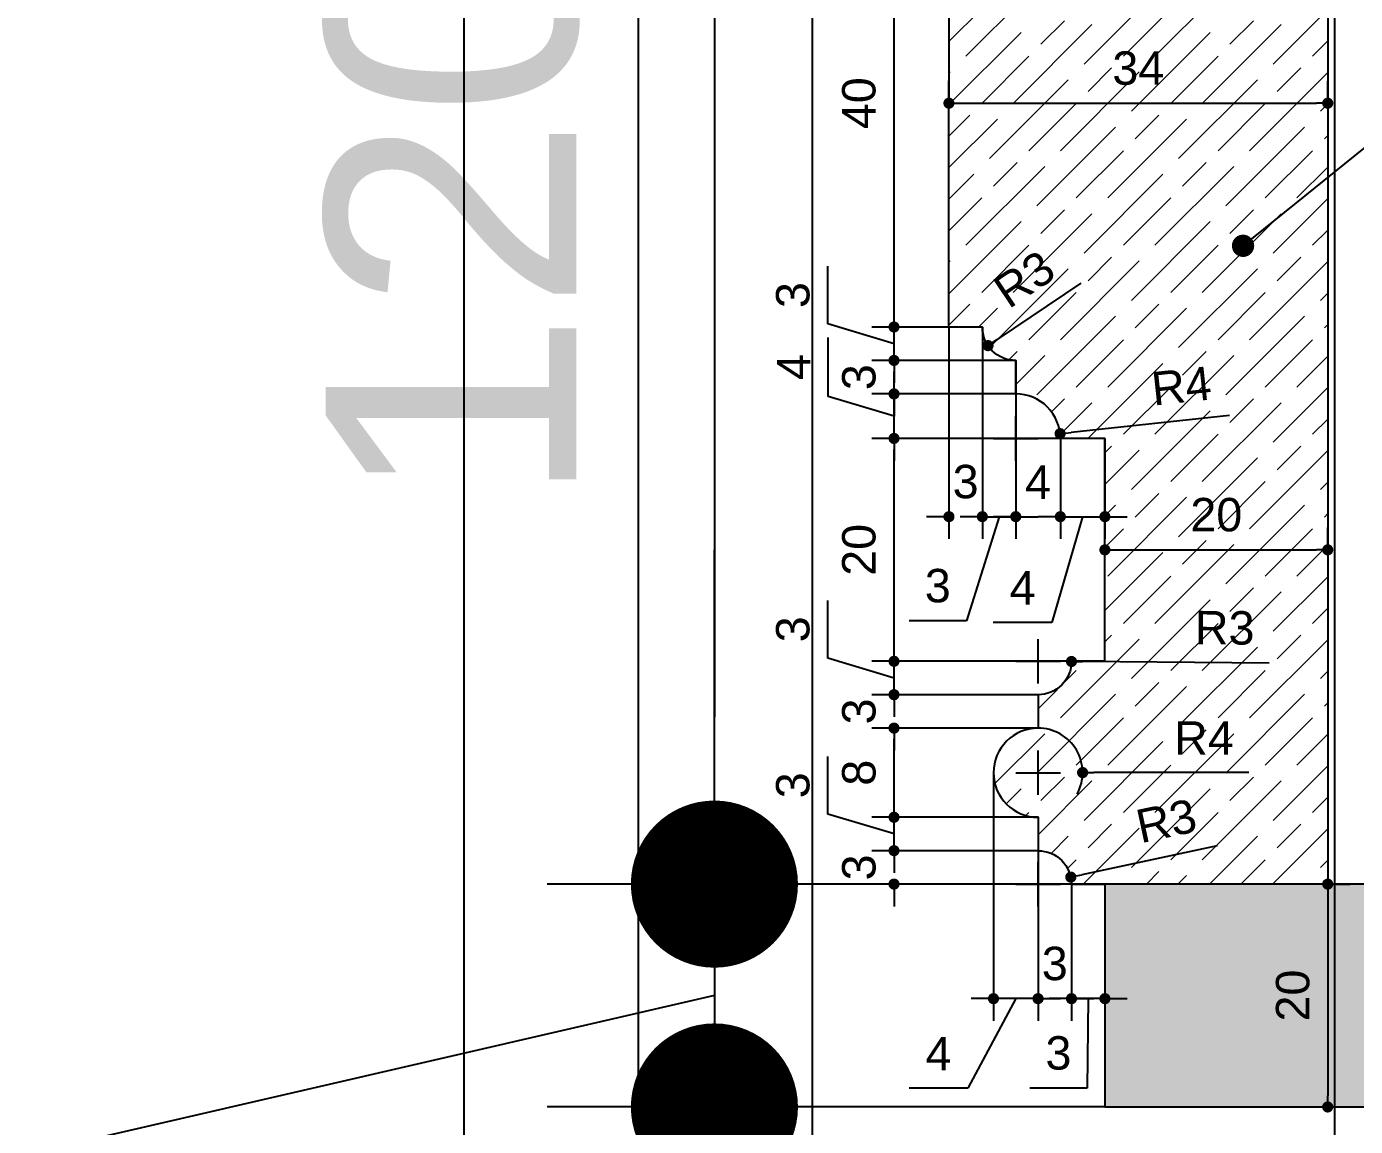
# Model space of a CAD drawing. Header units: inches. Extents: x 274057 to 444617, y 485849 to 635630.
# Drawn here: x 373179.5 to 373298.8, y 519157.6 to 519256.3 of the extents above; entities that cross this region are included whole.
import ezdxf

# ---------------------------------------------------------------- set-up
doc = ezdxf.new("R2010")
doc.units = ezdxf.units.IN
doc.header["$MEASUREMENT"] = 0
doc.linetypes.add('HIDDEN', pattern=[0.375, 0.25, -0.125])
for name, color, linetype in [('CQ curtains and frames', 252, 'Continuous'), ('CQ PANEL DIMENSION', 1, 'Continuous'), ('CQ SPOT DETAILS', 40, 'Continuous'), ('CQ Wood Section', 60, 'Continuous')]:
    doc.layers.add(name, color=color, linetype=linetype)
doc.layers.add('CQ wooh hatch', color=8, linetype='HIDDEN', lineweight=18)
doc.styles.get("Standard").update_dxf_attribs({"font": 'arial.ttf'})
doc.dimstyles.new('chester 15', dxfattribs={"dimscale": 0.15, "dimtxt": 150, "dimasz": 100, "dimexe": 100, "dimexo": 0, "dimgap": 80, "dimtad": 1, "dimdec": 0, "dimzin": 0, "dimdsep": 46, "dimtxsty": 'Standard', "dimblk": 'DOT', "dimcen": 100, "dimclrd": 1, "dimclre": 1, "dimclrt": 3, "dimadec": 0, "dimazin": 0, "dimtfac": 1, "dimtdec": 0, "dimtofl": 0, "dimtmove": 0, "dimatfit": 3, "dimfxl": 1, "dimtolj": 1, "dimtzin": 0, "dimlwd": -1, "dimarcsym": 0})
doc.dimstyles.new('CQ 2', dxfattribs={"dimscale": 0.02, "dimtxt": 150, "dimasz": 50, "dimexe": 100, "dimexo": 0, "dimgap": 80, "dimtad": 1, "dimdec": 0, "dimzin": 0, "dimdsep": 46, "dimtxsty": 'Standard', "dimblk": 'DOT', "dimcen": 100, "dimclrd": 1, "dimclre": 1, "dimclrt": 3, "dimadec": 0, "dimazin": 0, "dimtfac": 1, "dimtdec": 0, "dimtofl": 0, "dimtmove": 0, "dimatfit": 3, "dimfxl": 1, "dimtolj": 1, "dimtzin": 0, "dimlwd": -1, "dimarcsym": 0})
doc.dimstyles.get("Standard").update_dxf_attribs({"dimtxt": 0.18, "dimasz": 0.18, "dimexe": 0.18, "dimexo": 0.0625, "dimgap": 0.09, "dimtad": 0, "dimtih": 1, "dimtoh": 1, "dimdec": 4, "dimzin": 0, "dimdsep": 46, "dimtxsty": 'Standard', "dimcen": 0.09, "dimadec": 0, "dimazin": 0, "dimtfac": 1, "dimtdec": 4, "dimtofl": 0, "dimtmove": 0, "dimatfit": 3, "dimfxl": 1, "dimtolj": 1, "dimtzin": 0, "dimarcsym": 0})

# ---------------------------------------------------------------- blocks, each defined once
blk = doc.blocks.new('tv cabinet section')
at = {"layer": 'CQ wooh hatch', "ltscale": 1000}
h = blk.add_hatch(dxfattribs=at)
h.set_pattern_fill('GOST_WOOD', color=256, angle=45, style=0)
h.set_pattern_definition([(135, (-323340.705, -516379.2246), (4.242640687, 4.242640687), [10, -2]), (135, (-323337.8767, -516379.2246), (4.242640687, 4.242640687), [6, -1.5, 3, -1.5]), (135, (-323334.341, -516379.932), (4.242640687, 4.242640687), [10, -2])])
edge = h.paths.add_edge_path()
edge.add_line((363129.22, 519299.47), (363149.22, 519299.47))
edge.add_line((363149.22, 519299.47), (363149.22, 519279.47))
edge.add_line((363149.22, 519279.47), (363153.22, 519279.47))
edge.add_arc((363157.22, 519279.47), 4, 540, 630)
edge.add_line((363157.22, 519275.47), (363157.22, 519272.47))
edge.add_arc((363157.22, 519269.47), 3, 360, 450, ccw=False)
edge.add_line((363160.22, 519269.47), (363163.22, 519269.47))
edge.add_line((363163.22, 519269.47), (363163.22, 519249.39))
edge.add_line((363163.22, 519249.39), (363163.22, 519229.3))
edge.add_line((363163.22, 519229.3), (363160.22, 519229.3))
edge.add_arc((363157.22, 519229.3), 3, 270, 360, ccw=False)
edge.add_line((363157.22, 519226.3), (363157.22, 519223.3))
edge.add_arc((363157.22, 519219.3), 4, 450, 540)
edge.add_line((363153.22, 519219.3), (363149.22, 519219.3))
edge.add_line((363149.22, 519219.3), (363149.22, 519199.3))
edge.add_line((363149.22, 519199.3), (363152.22, 519199.3))
edge.add_arc((363155.22, 519199.3), 3, 540, 630)
edge.add_line((363155.22, 519196.3), (363155.22, 519193.3))
edge.add_arc((363155.22, 519189.3), 4, 270, 450, ccw=False)
edge.add_line((363155.22, 519185.3), (363155.22, 519182.3))
edge.add_arc((363155.22, 519179.3), 3, 450, 540)
edge.add_line((363152.22, 519179.3), (363129.22, 519179.3))
edge.add_line((363129.22, 519179.3), (363129.22, 519299.47))
h = blk.add_hatch(dxfattribs=at)
h.set_pattern_fill('GOST_WOOD', color=256, angle=45, style=0)
h.set_pattern_definition([(135, (283.227, -8e-09), (4.242640687, 4.242640687), [10, -2]), (135, (286.055, -8e-09), (4.242640687, 4.242640687), [6, -1.5, 3, -1.5]), (135, (289.591, -0.707), (4.242640687, 4.242640687), [10, -2])])
h.paths.add_polyline_path([(362717.22, 519159.3), (362717.15, 517274.19), (362699.21, 517274.19), (362699.22, 519179.3), (363149.22, 519179.3), (363149.22, 519169.3), (363149.22, 519159.3), (363139.22, 519159.3)])
at = {"layer": 'CQ Wood Section', "ltscale": 1000}
blk.add_line((363129.22, 519299.47, 0.09), (363129.22, 519179.3, 0.09), dxfattribs=at)
at = {"layer": 'CQ Wood Section', "ltscale": 1000, "elevation": 0.09}
for points in [[(363149.22, 519299.47), (363149.22, 519279.47), (363153.22, 519279.47, 0.414214), (363157.22, 519275.47), (363157.22, 519272.47, -0.414214), (363160.22, 519269.47), (363163.22, 519269.47), (363163.22, 519249.39)], [(363149.22, 519199.3), (363149.22, 519219.3), (363153.22, 519219.3, -0.414214), (363157.22, 519223.3), (363157.22, 519226.3, 0.414214), (363160.22, 519229.3), (363163.22, 519229.3), (363163.22, 519249.39)], [(363149.22, 519199.3), (363152.22, 519199.3, 0.414214), (363155.22, 519196.3), (363155.22, 519193.3, -1), (363155.22, 519185.3), (363155.22, 519182.3, 0.414214), (363152.22, 519179.3), (363149.22, 519179.3)]]:
    blk.add_lwpolyline(points, format="xyb", dxfattribs=at)
blk.add_lwpolyline([(362717.22, 519159.3), (362717.15, 517274.19), (362699.21, 517274.19), (362699.22, 519179.3), (363149.22, 519179.3), (363149.22, 519169.3), (363149.22, 519159.3), (363139.22, 519159.3), (362717.22, 519159.3)], dxfattribs=at)
blk = doc.blocks.new('_Dot')
at = {"color": 0, "linetype": 'ByBlock', "lineweight": -2}
blk.add_line((-0.5, 0), (-1, 0), dxfattribs=at)
at = {"color": 0, "linetype": 'ByBlock', "const_width": 0.5}
blk.add_lwpolyline([(-0.25, 0, 1), (0.25, 0, 1)], format="xyb", close=True, dxfattribs=at)
blk = doc.blocks.new('*D1291')
at = {"layer": 'CQ PANEL DIMENSION', "color": 1, "lineweight": -2, "transparency": 16777216}
for p, q in [((373276.33, 519299.61), (373226.28, 519299.61)), ((373276.33, 519179.3), (373226.28, 519179.3))]:
    blk.add_line(p, q, dxfattribs=at)
at = {"layer": 'CQ PANEL DIMENSION', "color": 1, "transparency": 16777216}
blk.add_line((373241.28, 519284.61), (373241.28, 519194.3), dxfattribs=at)
at = {"layer": 'Defpoints', "color": 0, "transparency": 16777216}
for p in [(373276.33, 519299.61, 0.09), (373241.28, 519179.3), (373276.33, 519179.3, 0.09)]:
    blk.add_point(p, dxfattribs=at)
at = {"layer": 'CQ PANEL DIMENSION', "color": 1, "transparency": 16777216, "xscale": 15, "yscale": 15, "zscale": 15}
for p, rotation in [((373241.28, 519299.61), 90), ((373241.28, 519179.3), 270)]:
    blk.add_blockref('_Dot', p, dxfattribs=dict(at, rotation=rotation))
at = {"layer": 'CQ PANEL DIMENSION', "color": 3, "transparency": 16777216, "insert": (373217.79, 519239.46), "char_height": 22.5, "attachment_point": 5, "rotation": 90}
blk.add_mtext('\\A1;120', dxfattribs=at)
blk = doc.blocks.new('*D1306')
at = {"layer": 'CQ PANEL DIMENSION', "color": 1, "transparency": 16777216}
for p, q in [((373241.28, 519194.3), (373241.28, 519209.3)), ((373241.28, 519179.3), (373241.28, 519159.3)), ((373241.28, 519169.3), (373154.87, 519149.37)), ((373154.87, 519149.37), (373154.87, 519092.83)), ((373241.28, 519144.3), (373241.28, 519129.3))]:
    blk.add_line(p, q, dxfattribs=at)
at = {"layer": 'CQ PANEL DIMENSION', "color": 1, "lineweight": -2, "transparency": 16777216}
for p, q in [((373276.33, 519179.3), (373226.28, 519179.3)), ((373276.33, 519159.3), (373226.28, 519159.3))]:
    blk.add_line(p, q, dxfattribs=at)
at = {"layer": 'Defpoints', "color": 0, "transparency": 16777216}
for p in [(373276.33, 519179.3, 0), (373241.28, 519159.3), (373276.33, 519159.3, 0)]:
    blk.add_point(p, dxfattribs=at)
at = {"layer": 'CQ PANEL DIMENSION', "color": 1, "transparency": 16777216, "xscale": 15, "yscale": 15, "zscale": 15}
for p, rotation in [((373241.28, 519179.3), 270), ((373241.28, 519159.3), 90)]:
    blk.add_blockref('_Dot', p, dxfattribs=dict(at, rotation=rotation))
at = {"layer": 'CQ PANEL DIMENSION', "color": 3, "transparency": 16777216, "insert": (373131.38, 519121.1), "char_height": 22.5, "attachment_point": 5, "rotation": 90}
blk.add_mtext('\\A1;20', dxfattribs=at)
blk = doc.blocks.new('*D1307')
at = {"layer": 'CQ PANEL DIMENSION', "color": 1, "lineweight": -2, "transparency": 16777216}
for p, q in [((373276.33, 519159.3), (373226.28, 519159.3)), ((373375.58, 518937.99), (373226.28, 518937.99))]:
    blk.add_line(p, q, dxfattribs=at)
at = {"layer": 'CQ PANEL DIMENSION', "color": 1, "transparency": 16777216}
blk.add_line((373241.28, 519144.3), (373241.28, 518952.99), dxfattribs=at)
at = {"layer": 'Defpoints', "color": 0, "transparency": 16777216}
for p in [(373276.33, 519159.3, 0), (373241.28, 518937.99), (373375.58, 518937.99, 0)]:
    blk.add_point(p, dxfattribs=at)
at = {"layer": 'CQ PANEL DIMENSION', "color": 1, "transparency": 16777216, "xscale": 15, "yscale": 15, "zscale": 15}
for p, rotation in [((373241.28, 519159.3), 90), ((373241.28, 518937.99), 270)]:
    blk.add_blockref('_Dot', p, dxfattribs=dict(at, rotation=rotation))
at = {"layer": 'CQ PANEL DIMENSION', "color": 3, "transparency": 16777216, "insert": (373217.99, 519048.65), "char_height": 22.5, "attachment_point": 5, "rotation": 90}
blk.add_mtext('\\A1;221', dxfattribs=at)
blk = doc.blocks.new('*D1379')
at = {"layer": 'CQ SPOT DETAILS', "color": 1, "transparency": 16777216}
for p, q in [((373257.4, 519183.3), (373257.4, 519184.3)), ((373257.4, 519178.3), (373257.4, 519177.3))]:
    blk.add_line(p, q, dxfattribs=at)
at = {"layer": 'CQ SPOT DETAILS', "color": 1, "lineweight": -2, "transparency": 16777216}
for p, q in [((373270.33, 519182.3), (373255.4, 519182.3)), ((373276.33, 519179.3), (373255.4, 519179.3))]:
    blk.add_line(p, q, dxfattribs=at)
at = {"layer": 'Defpoints', "color": 0, "transparency": 16777216}
for p in [(373257.4, 519182.3), (373270.33, 519182.3), (373276.33, 519179.3)]:
    blk.add_point(p, dxfattribs=at)
at = {"layer": 'CQ SPOT DETAILS', "color": 1, "transparency": 16777216}
for p, rotation in [((373257.4, 519182.3), 270), ((373257.4, 519179.3), 90)]:
    blk.add_blockref('_Dot', p, dxfattribs=dict(at, rotation=rotation))
at = {"layer": 'CQ SPOT DETAILS', "color": 3, "transparency": 16777216, "insert": (373254.26, 519180.8), "char_height": 3, "attachment_point": 5, "rotation": 90}
blk.add_mtext('\\A1;3', dxfattribs=at)
blk = doc.blocks.new('*D1380')
at = {"layer": 'CQ SPOT DETAILS', "color": 1, "transparency": 16777216}
for p, q in [((373251.46, 519185.58), (373251.46, 519190.75)), ((373257.4, 519186.3), (373257.4, 519187.3)), ((373257.4, 519183.8), (373251.46, 519185.58)), ((373257.4, 519182.3), (373257.4, 519185.3)), ((373257.4, 519181.3), (373257.4, 519180.3))]:
    blk.add_line(p, q, dxfattribs=at)
at = {"layer": 'CQ SPOT DETAILS', "color": 1, "lineweight": -2, "transparency": 16777216}
for p, q in [((373270.33, 519185.3), (373255.4, 519185.3)), ((373270.33, 519182.3), (373255.4, 519182.3))]:
    blk.add_line(p, q, dxfattribs=at)
at = {"layer": 'Defpoints', "color": 0, "transparency": 16777216}
for p in [(373257.4, 519185.3), (373270.33, 519185.3), (373270.33, 519182.3)]:
    blk.add_point(p, dxfattribs=at)
at = {"layer": 'CQ SPOT DETAILS', "color": 1, "transparency": 16777216}
for p, rotation in [((373257.4, 519185.3), 270), ((373257.4, 519182.3), 90)]:
    blk.add_blockref('_Dot', p, dxfattribs=dict(at, rotation=rotation))
at = {"layer": 'CQ SPOT DETAILS', "color": 3, "transparency": 16777216, "insert": (373248.33, 519188.17), "char_height": 3, "attachment_point": 5, "rotation": 90}
blk.add_mtext('\\A1;3', dxfattribs=at)
blk = doc.blocks.new('*D1381')
at = {"layer": 'CQ SPOT DETAILS', "color": 1, "lineweight": -2, "transparency": 16777216}
for p, q in [((373270.33, 519193.3), (373255.4, 519193.3)), ((373270.33, 519185.3), (373255.4, 519185.3))]:
    blk.add_line(p, q, dxfattribs=at)
at = {"layer": 'CQ SPOT DETAILS', "color": 1, "transparency": 16777216}
blk.add_line((373257.4, 519186.3), (373257.4, 519192.3), dxfattribs=at)
at = {"layer": 'Defpoints', "color": 0, "transparency": 16777216}
for p in [(373257.4, 519193.3), (373270.33, 519193.3, 0), (373270.33, 519185.3)]:
    blk.add_point(p, dxfattribs=at)
at = {"layer": 'CQ SPOT DETAILS', "color": 1, "transparency": 16777216}
for p, rotation in [((373257.4, 519193.3), 90), ((373257.4, 519185.3), 270)]:
    blk.add_blockref('_Dot', p, dxfattribs=dict(at, rotation=rotation))
at = {"layer": 'CQ SPOT DETAILS', "color": 3, "transparency": 16777216, "insert": (373254.26, 519189.3), "char_height": 3, "attachment_point": 5, "rotation": 90}
blk.add_mtext('\\A1;8', dxfattribs=at)
blk = doc.blocks.new('*D1382')
at = {"layer": 'CQ SPOT DETAILS', "color": 1, "transparency": 16777216}
for p, q in [((373257.4, 519197.3), (373257.4, 519198.3)), ((373257.4, 519192.3), (373257.4, 519191.3))]:
    blk.add_line(p, q, dxfattribs=at)
at = {"layer": 'CQ SPOT DETAILS', "color": 1, "lineweight": -2, "transparency": 16777216}
for p, q in [((373270.33, 519196.3), (373255.4, 519196.3)), ((373270.33, 519193.3), (373255.4, 519193.3))]:
    blk.add_line(p, q, dxfattribs=at)
at = {"layer": 'Defpoints', "color": 0, "transparency": 16777216}
for p in [(373257.4, 519196.3), (373270.33, 519196.3, 0), (373270.33, 519193.3, 0)]:
    blk.add_point(p, dxfattribs=at)
at = {"layer": 'CQ SPOT DETAILS', "color": 1, "transparency": 16777216}
for p, rotation in [((373257.4, 519196.3), 270), ((373257.4, 519193.3), 90)]:
    blk.add_blockref('_Dot', p, dxfattribs=dict(at, rotation=rotation))
at = {"layer": 'CQ SPOT DETAILS', "color": 3, "transparency": 16777216, "insert": (373254.26, 519194.8), "char_height": 3, "attachment_point": 5, "rotation": 90}
blk.add_mtext('\\A1;3', dxfattribs=at)
blk = doc.blocks.new('*D1383')
at = {"layer": 'CQ SPOT DETAILS', "color": 1, "transparency": 16777216}
for p, q in [((373251.46, 519199.58), (373251.46, 519204.75)), ((373257.4, 519200.3), (373257.4, 519201.3)), ((373257.4, 519197.8), (373251.46, 519199.58)), ((373257.4, 519196.3), (373257.4, 519199.3)), ((373257.4, 519195.3), (373257.4, 519194.3))]:
    blk.add_line(p, q, dxfattribs=at)
at = {"layer": 'CQ SPOT DETAILS', "color": 1, "lineweight": -2, "transparency": 16777216}
for p, q in [((373273.33, 519199.3), (373255.4, 519199.3)), ((373270.33, 519196.3), (373255.4, 519196.3))]:
    blk.add_line(p, q, dxfattribs=at)
at = {"layer": 'Defpoints', "color": 0, "transparency": 16777216}
for p in [(373257.4, 519199.3), (373273.33, 519199.3), (373270.33, 519196.3, 0)]:
    blk.add_point(p, dxfattribs=at)
at = {"layer": 'CQ SPOT DETAILS', "color": 1, "transparency": 16777216}
for p, rotation in [((373257.4, 519199.3), 270), ((373257.4, 519196.3), 90)]:
    blk.add_blockref('_Dot', p, dxfattribs=dict(at, rotation=rotation))
at = {"layer": 'CQ SPOT DETAILS', "color": 3, "transparency": 16777216, "insert": (373248.33, 519202.17), "char_height": 3, "attachment_point": 5, "rotation": 90}
blk.add_mtext('\\A1;3', dxfattribs=at)
blk = doc.blocks.new('*D1384')
at = {"layer": 'CQ SPOT DETAILS', "color": 1, "lineweight": -2, "transparency": 16777216}
for p, q in [((373276.33, 519219.3), (373255.4, 519219.3)), ((373273.33, 519199.3), (373255.4, 519199.3))]:
    blk.add_line(p, q, dxfattribs=at)
at = {"layer": 'CQ SPOT DETAILS', "color": 1, "transparency": 16777216}
blk.add_line((373257.4, 519200.3), (373257.4, 519218.3), dxfattribs=at)
at = {"layer": 'Defpoints', "color": 0, "transparency": 16777216}
for p in [(373257.4, 519219.3), (373276.33, 519219.3), (373273.33, 519199.3)]:
    blk.add_point(p, dxfattribs=at)
at = {"layer": 'CQ SPOT DETAILS', "color": 1, "transparency": 16777216}
for p, rotation in [((373257.4, 519219.3), 90), ((373257.4, 519199.3), 270)]:
    blk.add_blockref('_Dot', p, dxfattribs=dict(at, rotation=rotation))
at = {"layer": 'CQ SPOT DETAILS', "color": 3, "transparency": 16777216, "insert": (373254.26, 519209.3), "char_height": 3, "attachment_point": 5, "rotation": 90}
blk.add_mtext('\\A1;20', dxfattribs=at)
blk = doc.blocks.new('*D1385')
at = {"layer": 'CQ SPOT DETAILS', "color": 1, "transparency": 16777216}
for p, q in [((373251.5, 519223.07), (373251.5, 519228.35)), ((373257.4, 519224.3), (373257.4, 519225.3)), ((373257.4, 519219.3), (373257.4, 519223.3)), ((373257.4, 519221.3), (373251.5, 519223.07)), ((373257.4, 519218.3), (373257.4, 519217.3))]:
    blk.add_line(p, q, dxfattribs=at)
at = {"layer": 'CQ SPOT DETAILS', "color": 1, "lineweight": -2, "transparency": 16777216}
for p, q in [((373268.33, 519223.3), (373255.4, 519223.3)), ((373276.33, 519219.3), (373255.4, 519219.3))]:
    blk.add_line(p, q, dxfattribs=at)
at = {"layer": 'Defpoints', "color": 0, "transparency": 16777216}
for p in [(373257.4, 519223.3), (373268.33, 519223.3, 0), (373276.33, 519219.3)]:
    blk.add_point(p, dxfattribs=at)
at = {"layer": 'CQ SPOT DETAILS', "color": 1, "transparency": 16777216}
for p, rotation in [((373257.4, 519223.3), 270), ((373257.4, 519219.3), 90)]:
    blk.add_blockref('_Dot', p, dxfattribs=dict(at, rotation=rotation))
at = {"layer": 'CQ SPOT DETAILS', "color": 3, "transparency": 16777216, "insert": (373248.4, 519225.71), "char_height": 3, "attachment_point": 5, "rotation": 90}
blk.add_mtext('\\A1;4', dxfattribs=at)
blk = doc.blocks.new('*D1386')
at = {"layer": 'CQ SPOT DETAILS', "color": 1, "transparency": 16777216}
for p, q in [((373257.4, 519227.3), (373257.4, 519228.3)), ((373257.4, 519222.3), (373257.4, 519221.3))]:
    blk.add_line(p, q, dxfattribs=at)
at = {"layer": 'CQ SPOT DETAILS', "color": 1, "lineweight": -2, "transparency": 16777216}
for p, q in [((373268.33, 519226.3), (373255.4, 519226.3)), ((373268.33, 519223.3), (373255.4, 519223.3))]:
    blk.add_line(p, q, dxfattribs=at)
at = {"layer": 'Defpoints', "color": 0, "transparency": 16777216}
for p in [(373257.4, 519226.3), (373268.33, 519226.3), (373268.33, 519223.3, 0)]:
    blk.add_point(p, dxfattribs=at)
at = {"layer": 'CQ SPOT DETAILS', "color": 1, "transparency": 16777216}
for p, rotation in [((373257.4, 519226.3), 270), ((373257.4, 519223.3), 90)]:
    blk.add_blockref('_Dot', p, dxfattribs=dict(at, rotation=rotation))
at = {"layer": 'CQ SPOT DETAILS', "color": 3, "transparency": 16777216, "insert": (373254.26, 519224.8), "char_height": 3, "attachment_point": 5, "rotation": 90}
blk.add_mtext('\\A1;3', dxfattribs=at)
blk = doc.blocks.new('*D1387')
at = {"layer": 'CQ SPOT DETAILS', "color": 1, "transparency": 16777216}
for p, q in [((373251.46, 519229.58), (373251.46, 519234.75)), ((373257.4, 519230.3), (373257.4, 519231.3)), ((373257.4, 519227.8), (373251.46, 519229.58)), ((373257.4, 519226.3), (373257.4, 519229.3)), ((373257.4, 519225.3), (373257.4, 519224.3))]:
    blk.add_line(p, q, dxfattribs=at)
at = {"layer": 'CQ SPOT DETAILS', "color": 1, "lineweight": -2, "transparency": 16777216}
for p, q in [((373262.33, 519229.3), (373255.4, 519229.3)), ((373268.33, 519226.3), (373255.4, 519226.3))]:
    blk.add_line(p, q, dxfattribs=at)
at = {"layer": 'Defpoints', "color": 0, "transparency": 16777216}
for p in [(373257.4, 519229.3), (373262.33, 519229.3, 0), (373268.33, 519226.3)]:
    blk.add_point(p, dxfattribs=at)
at = {"layer": 'CQ SPOT DETAILS', "color": 1, "transparency": 16777216}
for p, rotation in [((373257.4, 519229.3), 270), ((373257.4, 519226.3), 90)]:
    blk.add_blockref('_Dot', p, dxfattribs=dict(at, rotation=rotation))
at = {"layer": 'CQ SPOT DETAILS', "color": 3, "transparency": 16777216, "insert": (373248.33, 519232.17), "char_height": 3, "attachment_point": 5, "rotation": 90}
blk.add_mtext('\\A1;3', dxfattribs=at)
blk = doc.blocks.new('*D1388')
at = {"layer": 'CQ SPOT DETAILS', "color": 1, "lineweight": -2, "transparency": 16777216}
for p, q in [((373262.33, 519269.47), (373255.4, 519269.47)), ((373262.33, 519229.3), (373255.4, 519229.3))]:
    blk.add_line(p, q, dxfattribs=at)
at = {"layer": 'CQ SPOT DETAILS', "color": 1, "transparency": 16777216}
blk.add_line((373257.4, 519230.3), (373257.4, 519268.47), dxfattribs=at)
at = {"layer": 'Defpoints', "color": 0, "transparency": 16777216}
for p in [(373257.4, 519269.47), (373262.33, 519269.47), (373262.33, 519229.3, 0)]:
    blk.add_point(p, dxfattribs=at)
at = {"layer": 'CQ SPOT DETAILS', "color": 1, "transparency": 16777216}
for p, rotation in [((373257.4, 519269.47), 90), ((373257.4, 519229.3), 270)]:
    blk.add_blockref('_Dot', p, dxfattribs=dict(at, rotation=rotation))
at = {"layer": 'CQ SPOT DETAILS', "color": 3, "transparency": 16777216, "insert": (373254.26, 519249.39), "char_height": 3, "attachment_point": 5, "rotation": 90}
blk.add_mtext('\\A1;40', dxfattribs=at)
blk = doc.blocks.new('*D1393')
at = {"layer": 'CQ SPOT DETAILS', "color": 1, "lineweight": -2, "transparency": 16777216}
for p, q in [((373273.33, 519179.3), (373273.33, 519167.02)), ((373276.33, 519179.3), (373276.33, 519167.02))]:
    blk.add_line(p, q, dxfattribs=at)
at = {"layer": 'CQ SPOT DETAILS', "color": 1, "transparency": 16777216}
for p, q in [((373272.33, 519169.02), (373271.33, 519169.02)), ((373276.33, 519169.02), (373273.33, 519169.02)), ((373274.83, 519169.02), (373274.75, 519160.99)), ((373277.33, 519169.02), (373278.33, 519169.02)), ((373274.75, 519160.99), (373269.58, 519160.99))]:
    blk.add_line(p, q, dxfattribs=at)
at = {"layer": 'Defpoints', "color": 0, "transparency": 16777216}
for p in [(373273.33, 519179.3), (373276.33, 519179.3, -0.09), (373273.33, 519169.02)]:
    blk.add_point(p, dxfattribs=at)
at = {"layer": 'CQ SPOT DETAILS', "color": 1, "transparency": 16777216}
blk.add_blockref('_Dot', (373273.33, 519169.02), dxfattribs=at)
at = {"layer": 'CQ SPOT DETAILS', "color": 1, "transparency": 16777216, "rotation": 180}
blk.add_blockref('_Dot', (373276.33, 519169.02), dxfattribs=at)
at = {"layer": 'CQ SPOT DETAILS', "color": 3, "transparency": 16777216, "insert": (373272.16, 519164.13), "char_height": 3, "attachment_point": 5}
blk.add_mtext('\\A1;3', dxfattribs=at)
blk = doc.blocks.new('*D1394')
at = {"layer": 'CQ SPOT DETAILS', "color": 1, "lineweight": -2, "transparency": 16777216}
for p, q in [((373270.33, 519182.3), (373270.33, 519167.02)), ((373273.33, 519179.3), (373273.33, 519167.02))]:
    blk.add_line(p, q, dxfattribs=at)
at = {"layer": 'CQ SPOT DETAILS', "color": 1, "transparency": 16777216}
for p, q in [((373269.33, 519169.02), (373268.33, 519169.02)), ((373274.33, 519169.02), (373275.33, 519169.02))]:
    blk.add_line(p, q, dxfattribs=at)
at = {"layer": 'Defpoints', "color": 0, "transparency": 16777216}
for p in [(373270.33, 519182.3), (373273.33, 519179.3), (373270.33, 519169.02)]:
    blk.add_point(p, dxfattribs=at)
at = {"layer": 'CQ SPOT DETAILS', "color": 1, "transparency": 16777216}
blk.add_blockref('_Dot', (373270.33, 519169.02), dxfattribs=at)
at = {"layer": 'CQ SPOT DETAILS', "color": 1, "transparency": 16777216, "rotation": 180}
blk.add_blockref('_Dot', (373273.33, 519169.02), dxfattribs=at)
at = {"layer": 'CQ SPOT DETAILS', "color": 3, "transparency": 16777216, "insert": (373271.83, 519172.16), "char_height": 3, "attachment_point": 5}
blk.add_mtext('\\A1;3', dxfattribs=at)
blk = doc.blocks.new('*D1395')
at = {"layer": 'CQ SPOT DETAILS', "color": 1, "lineweight": -2, "transparency": 16777216}
for p, q in [((373266.33, 519189.3), (373266.33, 519167.02)), ((373270.33, 519182.3), (373270.33, 519167.02))]:
    blk.add_line(p, q, dxfattribs=at)
at = {"layer": 'CQ SPOT DETAILS', "color": 1, "transparency": 16777216}
for p, q in [((373268.33, 519169.02), (373264.02, 519160.99)), ((373265.33, 519169.02), (373264.33, 519169.02)), ((373270.33, 519169.02), (373266.33, 519169.02)), ((373271.33, 519169.02), (373272.33, 519169.02)), ((373264.02, 519160.99), (373258.75, 519160.99))]:
    blk.add_line(p, q, dxfattribs=at)
at = {"layer": 'Defpoints', "color": 0, "transparency": 16777216}
for p in [(373266.33, 519189.3), (373270.33, 519182.3), (373266.33, 519169.02)]:
    blk.add_point(p, dxfattribs=at)
at = {"layer": 'CQ SPOT DETAILS', "color": 1, "transparency": 16777216}
blk.add_blockref('_Dot', (373266.33, 519169.02), dxfattribs=at)
at = {"layer": 'CQ SPOT DETAILS', "color": 1, "transparency": 16777216, "rotation": 180}
blk.add_blockref('_Dot', (373270.33, 519169.02), dxfattribs=at)
at = {"layer": 'CQ SPOT DETAILS', "color": 3, "transparency": 16777216, "insert": (373261.39, 519164.09), "char_height": 3, "attachment_point": 5}
blk.add_mtext('\\A1;4', dxfattribs=at)
blk = doc.blocks.new('*D1396')
at = {"layer": 'CQ SPOT DETAILS', "color": 1, "lineweight": -2, "transparency": 16777216}
for p, q in [((373262.33, 519229.3), (373262.33, 519210.28)), ((373265.33, 519229.3), (373265.33, 519210.28))]:
    blk.add_line(p, q, dxfattribs=at)
at = {"layer": 'CQ SPOT DETAILS', "color": 1, "transparency": 16777216}
for p, q in [((373261.33, 519212.28), (373260.33, 519212.28)), ((373266.33, 519212.28), (373267.33, 519212.28))]:
    blk.add_line(p, q, dxfattribs=at)
at = {"layer": 'Defpoints', "color": 0, "transparency": 16777216}
for p in [(373262.33, 519229.3), (373265.33, 519229.3, 0), (373265.33, 519212.28)]:
    blk.add_point(p, dxfattribs=at)
at = {"layer": 'CQ SPOT DETAILS', "color": 1, "transparency": 16777216}
blk.add_blockref('_Dot', (373262.33, 519212.28), dxfattribs=at)
at = {"layer": 'CQ SPOT DETAILS', "color": 1, "transparency": 16777216, "rotation": 180}
blk.add_blockref('_Dot', (373265.33, 519212.28), dxfattribs=at)
at = {"layer": 'CQ SPOT DETAILS', "color": 3, "transparency": 16777216, "insert": (373263.83, 519215.41), "char_height": 3, "attachment_point": 5}
blk.add_mtext('\\A1;3', dxfattribs=at)
blk = doc.blocks.new('*D1397')
at = {"layer": 'CQ SPOT DETAILS', "color": 1, "lineweight": -2, "transparency": 16777216}
for p, q in [((373265.33, 519229.3), (373265.33, 519210.28)), ((373268.33, 519226.3), (373268.33, 519210.28))]:
    blk.add_line(p, q, dxfattribs=at)
at = {"layer": 'CQ SPOT DETAILS', "color": 1, "transparency": 16777216}
for p, q in [((373264.33, 519212.28), (373263.33, 519212.28)), ((373266.83, 519212.28), (373263.92, 519202.93)), ((373265.33, 519212.28), (373268.33, 519212.28)), ((373269.33, 519212.28), (373270.33, 519212.28)), ((373263.92, 519202.93), (373258.75, 519202.93))]:
    blk.add_line(p, q, dxfattribs=at)
at = {"layer": 'Defpoints', "color": 0, "transparency": 16777216}
for p in [(373265.33, 519229.3, 0), (373268.33, 519226.3), (373268.33, 519212.28)]:
    blk.add_point(p, dxfattribs=at)
at = {"layer": 'CQ SPOT DETAILS', "color": 1, "transparency": 16777216}
blk.add_blockref('_Dot', (373265.33, 519212.28), dxfattribs=at)
at = {"layer": 'CQ SPOT DETAILS', "color": 1, "transparency": 16777216, "rotation": 180}
blk.add_blockref('_Dot', (373268.33, 519212.28), dxfattribs=at)
at = {"layer": 'CQ SPOT DETAILS', "color": 3, "transparency": 16777216, "insert": (373261.33, 519206.07), "char_height": 3, "attachment_point": 5}
blk.add_mtext('\\A1;3', dxfattribs=at)
blk = doc.blocks.new('*D1398')
at = {"layer": 'CQ SPOT DETAILS', "color": 1, "lineweight": -2, "transparency": 16777216}
for p, q in [((373268.33, 519226.3), (373268.33, 519210.28)), ((373272.33, 519219.3), (373272.33, 519210.28))]:
    blk.add_line(p, q, dxfattribs=at)
at = {"layer": 'CQ SPOT DETAILS', "color": 1, "transparency": 16777216}
for p, q in [((373267.33, 519212.28), (373266.33, 519212.28)), ((373273.33, 519212.28), (373274.33, 519212.28))]:
    blk.add_line(p, q, dxfattribs=at)
at = {"layer": 'Defpoints', "color": 0, "transparency": 16777216}
for p in [(373268.33, 519226.3), (373272.33, 519219.3), (373272.33, 519212.28)]:
    blk.add_point(p, dxfattribs=at)
at = {"layer": 'CQ SPOT DETAILS', "color": 1, "transparency": 16777216}
blk.add_blockref('_Dot', (373268.33, 519212.28), dxfattribs=at)
at = {"layer": 'CQ SPOT DETAILS', "color": 1, "transparency": 16777216, "rotation": 180}
blk.add_blockref('_Dot', (373272.33, 519212.28), dxfattribs=at)
at = {"layer": 'CQ SPOT DETAILS', "color": 3, "transparency": 16777216, "insert": (373270.33, 519215.38), "char_height": 3, "attachment_point": 5}
blk.add_mtext('\\A1;4', dxfattribs=at)
blk = doc.blocks.new('*D1399')
at = {"layer": 'CQ SPOT DETAILS', "color": 1, "lineweight": -2, "transparency": 16777216}
for p, q in [((373272.33, 519219.3), (373272.33, 519210.28)), ((373276.33, 519219.3), (373276.33, 519210.28))]:
    blk.add_line(p, q, dxfattribs=at)
at = {"layer": 'CQ SPOT DETAILS', "color": 1, "transparency": 16777216}
for p, q in [((373271.33, 519212.28), (373270.33, 519212.28)), ((373274.33, 519212.28), (373271.58, 519202.79)), ((373272.33, 519212.28), (373276.33, 519212.28)), ((373277.33, 519212.28), (373278.33, 519212.28)), ((373271.58, 519202.79), (373266.3, 519202.79))]:
    blk.add_line(p, q, dxfattribs=at)
at = {"layer": 'Defpoints', "color": 0, "transparency": 16777216}
for p in [(373272.33, 519219.3), (373276.33, 519219.3), (373276.33, 519212.28)]:
    blk.add_point(p, dxfattribs=at)
at = {"layer": 'CQ SPOT DETAILS', "color": 1, "transparency": 16777216}
blk.add_blockref('_Dot', (373272.33, 519212.28), dxfattribs=at)
at = {"layer": 'CQ SPOT DETAILS', "color": 1, "transparency": 16777216, "rotation": 180}
blk.add_blockref('_Dot', (373276.33, 519212.28), dxfattribs=at)
at = {"layer": 'CQ SPOT DETAILS', "color": 3, "transparency": 16777216, "insert": (373268.94, 519205.89), "char_height": 3, "attachment_point": 5}
blk.add_mtext('\\A1;4', dxfattribs=at)
blk = doc.blocks.new('*D1400')
at = {"layer": 'CQ SPOT DETAILS', "color": 1, "lineweight": -2, "transparency": 16777216}
for p, q in [((373262.33, 519249.39), (373262.33, 519251.39)), ((373296.33, 519249.39), (373296.33, 519251.39))]:
    blk.add_line(p, q, dxfattribs=at)
at = {"layer": 'CQ SPOT DETAILS', "color": 1, "transparency": 16777216}
blk.add_line((373263.33, 519249.39), (373295.33, 519249.39), dxfattribs=at)
at = {"layer": 'Defpoints', "color": 0, "transparency": 16777216}
for p in [(373262.33, 519249.39, 0), (373296.33, 519249.39, 0), (373296.33, 519249.39)]:
    blk.add_point(p, dxfattribs=at)
at = {"layer": 'CQ SPOT DETAILS', "color": 1, "transparency": 16777216, "rotation": 180}
blk.add_blockref('_Dot', (373262.33, 519249.39), dxfattribs=at)
at = {"layer": 'CQ SPOT DETAILS', "color": 1, "transparency": 16777216}
blk.add_blockref('_Dot', (373296.33, 519249.39), dxfattribs=at)
at = {"layer": 'CQ SPOT DETAILS', "color": 3, "transparency": 16777216, "insert": (373279.33, 519252.52), "char_height": 3, "attachment_point": 5}
blk.add_mtext('\\A1;34', dxfattribs=at)
blk = doc.blocks.new('*D1401')
at = {"layer": 'CQ SPOT DETAILS', "color": 1, "lineweight": -2, "transparency": 16777216}
for p, q in [((373276.33, 519209.3), (373276.33, 519211.3)), ((373296.33, 519209.3), (373296.33, 519211.3))]:
    blk.add_line(p, q, dxfattribs=at)
at = {"layer": 'CQ SPOT DETAILS', "color": 1, "transparency": 16777216}
blk.add_line((373277.33, 519209.3), (373295.33, 519209.3), dxfattribs=at)
at = {"layer": 'Defpoints', "color": 0, "transparency": 16777216}
for p in [(373276.33, 519209.3, 0), (373296.33, 519209.3, 0), (373296.33, 519209.3)]:
    blk.add_point(p, dxfattribs=at)
at = {"layer": 'CQ SPOT DETAILS', "color": 1, "transparency": 16777216, "rotation": 180}
blk.add_blockref('_Dot', (373276.33, 519209.3), dxfattribs=at)
at = {"layer": 'CQ SPOT DETAILS', "color": 1, "transparency": 16777216}
blk.add_blockref('_Dot', (373296.33, 519209.3), dxfattribs=at)
at = {"layer": 'CQ SPOT DETAILS', "color": 3, "transparency": 16777216, "insert": (373286.33, 519212.44), "char_height": 3, "attachment_point": 5}
blk.add_mtext('\\A1;20', dxfattribs=at)
blk = doc.blocks.new('*D1402')
at = {"layer": 'CQ SPOT DETAILS', "color": 1, "lineweight": -2, "transparency": 16777216}
for p, q in [((373296.33, 519179.3), (373298.33, 519179.3)), ((373296.33, 519159.3), (373298.33, 519159.3))]:
    blk.add_line(p, q, dxfattribs=at)
at = {"layer": 'CQ SPOT DETAILS', "color": 1, "transparency": 16777216}
blk.add_line((373296.33, 519178.3), (373296.33, 519160.3), dxfattribs=at)
at = {"layer": 'Defpoints', "color": 0, "transparency": 16777216}
for p in [(373296.33, 519179.3, 0), (373296.33, 519159.3, 0), (373296.33, 519159.3)]:
    blk.add_point(p, dxfattribs=at)
at = {"layer": 'CQ SPOT DETAILS', "color": 1, "transparency": 16777216}
for p, rotation in [((373296.33, 519179.3), 90), ((373296.33, 519159.3), 270)]:
    blk.add_blockref('_Dot', p, dxfattribs=dict(at, rotation=rotation))
at = {"layer": 'CQ SPOT DETAILS', "color": 3, "transparency": 16777216, "insert": (373293.2, 519169.3), "char_height": 3, "attachment_point": 5, "rotation": 90}
blk.add_mtext('\\A1;20', dxfattribs=at)
blk = doc.blocks.new('*D1403')
at = {"layer": 'CQ SPOT DETAILS', "color": 1, "lineweight": -2, "transparency": 16777216}
for p, q in [((373270.33, 519187.3), (373270.33, 519191.3)), ((373268.33, 519189.3), (373272.33, 519189.3))]:
    blk.add_line(p, q, dxfattribs=at)
at = {"layer": 'CQ SPOT DETAILS', "color": 1, "transparency": 16777216}
blk.add_line((373289.24, 519189.33), (373275.33, 519189.31), dxfattribs=at)
at = {"layer": 'CQ SPOT DETAILS', "color": 1, "lineweight": -2, "transparency": 16777216}
blk.add_arc((373270.33, 519189.3), 4, 331.4234, 90, dxfattribs=at)
at = {"layer": 'Defpoints', "color": 0, "transparency": 16777216}
for p in [(373270.33, 519189.3, 0), (373274.33, 519189.31, 0)]:
    blk.add_point(p, dxfattribs=at)
at = {"layer": 'CQ SPOT DETAILS', "color": 1, "transparency": 16777216, "rotation": 180.0713253693946}
blk.add_blockref('_Dot', (373274.33, 519189.31), dxfattribs=at)
at = {"layer": 'CQ SPOT DETAILS', "color": 3, "transparency": 16777216, "insert": (373285.22, 519192.42), "char_height": 3, "attachment_point": 5, "rotation": 0.0713}
blk.add_mtext('\\A1;R4', dxfattribs=at)
blk = doc.blocks.new('*D1404')
at = {"layer": 'CQ SPOT DETAILS', "color": 1, "lineweight": -2, "transparency": 16777216}
for p, q in [((373270.33, 519197.3), (373270.33, 519201.3)), ((373268.33, 519199.3), (373272.33, 519199.3))]:
    blk.add_line(p, q, dxfattribs=at)
at = {"layer": 'CQ SPOT DETAILS', "color": 1, "transparency": 16777216}
blk.add_line((373291.07, 519199.12), (373274.33, 519199.27), dxfattribs=at)
at = {"layer": 'Defpoints', "color": 0, "transparency": 16777216}
for p in [(373270.33, 519199.3, 0), (373273.33, 519199.28, 0)]:
    blk.add_point(p, dxfattribs=at)
at = {"layer": 'CQ SPOT DETAILS', "color": 1, "transparency": 16777216, "rotation": 179.5000495294781}
blk.add_blockref('_Dot', (373273.33, 519199.28), dxfattribs=at)
at = {"layer": 'CQ SPOT DETAILS', "color": 3, "transparency": 16777216, "insert": (373287.08, 519202.29), "char_height": 3, "attachment_point": 5, "rotation": 359.5}
blk.add_mtext('\\A1;R3', dxfattribs=at)
blk = doc.blocks.new('*D1405')
at = {"layer": 'CQ SPOT DETAILS', "color": 1, "lineweight": -2, "transparency": 16777216}
for p, q in [((373268.33, 519217.3), (373268.33, 519221.3)), ((373266.33, 519219.3), (373270.33, 519219.3))]:
    blk.add_line(p, q, dxfattribs=at)
at = {"layer": 'CQ SPOT DETAILS', "color": 1, "transparency": 16777216}
blk.add_line((373287.51, 519221.37), (373273.3, 519219.84), dxfattribs=at)
at = {"layer": 'Defpoints', "color": 0, "transparency": 16777216}
for p in [(373272.31, 519219.73, 0), (373268.33, 519219.3, 0)]:
    blk.add_point(p, dxfattribs=at)
at = {"layer": 'CQ SPOT DETAILS', "color": 1, "transparency": 16777216, "rotation": 186.1389865415385}
blk.add_blockref('_Dot', (373272.31, 519219.73), dxfattribs=at)
at = {"layer": 'CQ SPOT DETAILS', "color": 3, "transparency": 16777216, "insert": (373283.19, 519224.02), "char_height": 3, "attachment_point": 5, "rotation": 6.139}
blk.add_mtext('\\A1;R4', dxfattribs=at)
blk = doc.blocks.new('*D1406')
at = {"layer": 'CQ SPOT DETAILS', "color": 1, "transparency": 16777216}
blk.add_line((373274.17, 519233.23), (373266.67, 519228.19), dxfattribs=at)
at = {"layer": 'Defpoints', "color": 0, "transparency": 16777216}
for p in [(373268.33, 519229.3, 0), (373265.84, 519227.63, 0)]:
    blk.add_point(p, dxfattribs=at)
at = {"layer": 'CQ SPOT DETAILS', "color": 1, "transparency": 16777216, "rotation": 213.9608985817691}
blk.add_blockref('_Dot', (373265.84, 519227.63), dxfattribs=at)
at = {"layer": 'CQ SPOT DETAILS', "color": 3, "transparency": 16777216, "insert": (373269.09, 519233.59), "char_height": 3, "attachment_point": 5, "rotation": 33.9609}
blk.add_mtext('\\A1;R3', dxfattribs=at)
blk = doc.blocks.new('*D1407')
at = {"layer": 'CQ SPOT DETAILS', "color": 1, "transparency": 16777216}
blk.add_line((373286.42, 519182.73), (373274.25, 519180.14), dxfattribs=at)
at = {"layer": 'CQ SPOT DETAILS', "color": 1, "lineweight": -2, "transparency": 16777216}
for p, q in [((373270.33, 519177.3), (373270.33, 519181.3)), ((373268.33, 519179.3), (373272.33, 519179.3))]:
    blk.add_line(p, q, dxfattribs=at)
at = {"layer": 'Defpoints', "color": 0, "transparency": 16777216}
for p in [(373270.33, 519179.3, 0), (373273.27, 519179.93, 0)]:
    blk.add_point(p, dxfattribs=at)
at = {"layer": 'CQ SPOT DETAILS', "color": 1, "transparency": 16777216, "rotation": 192.0193847852752}
blk.add_blockref('_Dot', (373273.27, 519179.93), dxfattribs=at)
at = {"layer": 'CQ SPOT DETAILS', "color": 3, "transparency": 16777216, "insert": (373281.84, 519184.96), "char_height": 3, "attachment_point": 5, "rotation": 12.0194}
blk.add_mtext('\\A1;R3', dxfattribs=at)

msp = doc.modelspace()

# ---------------------------------------------------------------- hatches: boundary and pattern name
at = {"layer": 'CQ curtains and frames', "linetype": 'ByBlock', "ltscale": 200}
h = msp.add_hatch(dxfattribs=at)
h.set_pattern_fill('PLASTI,_O', color=256, scale=500, angle=90)
h.set_pattern_definition([(90, (0, 0), (-125, 8e-15), []), (90, (-15.62, 1e-15), (-125, 8e-15), []), (90, (-31.25, 2e-15), (-125, 8e-15), []), (90, (-78.12, 5e-15), (-125, 8e-15), [])])
edge = h.paths.add_edge_path()
edge.add_line((373323.36, 519299.52), (367669.31, 519299.29))
edge.add_line((367669.31, 519299.29), (367669.31, 517599.29))
edge.add_line((367669.31, 517599.29), (369386.28, 517599.28))
edge.add_line((369386.28, 517599.28), (369386.28, 518899.28))
edge.add_line((369386.28, 518899.28), (369366.28, 518899.28))
edge.add_line((369366.28, 518899.28), (369356.28, 519036.78))
edge.add_line((369356.28, 519036.78), (369344.78, 519036.78))
edge.add_line((369344.78, 519036.78), (369344.78, 519054.03))
edge.add_line((369344.78, 519054.03), (369333.28, 519054.03))
edge.add_arc((369295.71, 519066.31), 39.52, 341.9049, 445.5472)
edge.add_line((369298.78, 519105.71), (369298.78, 519122.96))
edge.add_line((369298.78, 519122.96), (371733.78, 519122.96))
edge.add_line((371733.78, 519122.96), (371733.78, 519105.71))
edge.add_arc((371734.73, 519069.92), 35.81, 91.5213, 206.3371)
edge.add_line((371702.64, 519054.03), (371687.78, 519054.03))
edge.add_line((371687.78, 519054.03), (371687.78, 519036.78))
edge.add_line((371687.78, 519036.78), (371676.28, 519036.78))
edge.add_line((371676.28, 519036.78), (371676.28, 518979.28))
edge.add_line((371676.28, 518979.28), (371666.28, 518979.28))
edge.add_line((371666.28, 518979.28), (371666.28, 518899.28))
edge.add_line((371666.28, 518899.28), (371644.17, 518899.28))
edge.add_line((371644.17, 518899.28), (371646.28, 517599.28))
edge.add_line((371646.28, 517599.28), (373323.36, 517599.52))
edge.add_line((373323.36, 517599.52), (373323.36, 519299.52))
h.paths.add_polyline_path([(371872.33, 519029.28), (372732.33, 519029.28), (372732.33, 517669.28), (371872.33, 517669.28)], flags=16)
h.paths.add_polyline_path([(369120.33, 517669.28), (368260.33, 517669.28), (368260.33, 519029.28), (369120.33, 519029.28)], flags=16)

# ---------------------------------------------------------------- block references
at = {"layer": 'CQ Wood Section', "xscale": -1}
msp.add_blockref('tv cabinet section', (736425.55, 0, -0.09), dxfattribs=at)

# ---------------------------------------------------------------- dimensions: what is measured, and where the dimension line sits
at = {"layer": 'CQ PANEL DIMENSION'}
dim = msp.add_linear_dim(base=(373241.28, 519179.3, -0.09), p1=(373276.33, 519299.61, 0), p2=(373276.33, 519179.3, 0), angle=90, dimstyle='chester 15', dxfattribs=at)
dim.commit()
dim.dimension.update_dxf_attribs({"geometry": '*D1291', "text_midpoint": (373241.28, 519239.46, -0.09), "dimtype": 160})
dim = msp.add_linear_dim(base=(373241.28, 519159.3), p1=(373276.33, 519179.3, 0), p2=(373276.33, 519159.3, 0), angle=90, dimstyle='chester 15', override={"dimtmove": 1}, dxfattribs=at)
dim.commit()
dim.dimension.update_dxf_attribs({"geometry": '*D1306', "text_midpoint": (373154.87, 519137.37), "dimtype": 160})
dim = msp.add_linear_dim(base=(373241.28, 518937.99), p1=(373276.33, 519159.3, 0), p2=(373375.58, 518937.99, 0), angle=90, dimstyle='chester 15', override={"dimtmove": 1}, dxfattribs=at)
dim.commit()
dim.dimension.update_dxf_attribs({"geometry": '*D1307', "text_midpoint": (373217.99, 519048.65)})
at = {"layer": 'CQ SPOT DETAILS'}
for base, p1, p2, picture, middle in [((373257.4, 519269.47), (373262.33, 519229.3, 0), (373262.33, 519269.47), '*D1388', (373254.26, 519249.39)), ((373257.4, 519229.3, 0), (373268.33, 519226.3, 0), (373262.33, 519229.3, 0), '*D1387', (373248.33, 519231.18, 0)), ((373257.4, 519223.3, 0), (373276.33, 519219.3, 0), (373268.33, 519223.3, 0), '*D1385', (373248.4, 519224.67, 0)), ((373257.4, 519219.3, 0), (373273.33, 519199.3, 0), (373276.33, 519219.3, 0), '*D1384', (373254.26, 519209.3, 0)), ((373257.4, 519199.3), (373270.33, 519196.3, 0), (373273.33, 519199.3), '*D1383', (373248.33, 519201.18)), ((373257.4, 519193.3, 0), (373270.33, 519185.3, 0), (373270.33, 519193.3, 0), '*D1381', (373254.26, 519189.3, 0)), ((373257.4, 519185.3, 0), (373270.33, 519182.3, 0), (373270.33, 519185.3, 0), '*D1380', (373248.33, 519187.18, 0))]:
    dim = msp.add_linear_dim(base=base, p1=p1, p2=p2, angle=90, dimstyle='CQ 2', override={"dimtmove": 1}, dxfattribs=at)
    dim.commit()
    dim.dimension.update_dxf_attribs({"geometry": picture, "text_midpoint": middle})
for base, p1, p2, picture, middle in [((373296.33, 519249.39), (373262.33, 519249.39, 0), (373296.33, 519249.39, 0), '*D1400', (373279.33, 519252.52)), ((373296.33, 519209.3), (373276.33, 519209.3, 0), (373296.33, 519209.3, 0), '*D1401', (373286.33, 519212.44))]:
    dim = msp.add_linear_dim(base=base, p1=p1, p2=p2, dimstyle='CQ 2', dxfattribs=at)
    dim.commit()
    dim.dimension.update_dxf_attribs({"geometry": picture, "text_midpoint": middle})
for center, mpoint, picture, middle in [((373268.33, 519229.3, 0), (373265.84, 519227.63, 0), '*D1406', (373270.84, 519230.99)), ((373268.33, 519219.3, 0), (373272.31, 519219.73, 0), '*D1405', (373283.52, 519220.94)), ((373270.33, 519199.3, 0), (373273.33, 519199.28, 0), '*D1404', (373287.05, 519199.16)), ((373270.33, 519189.3, 0), (373274.33, 519189.31, 0), '*D1403', (373285.23, 519189.32)), ((373270.33, 519179.3, 0), (373273.27, 519179.93, 0), '*D1407', (373282.49, 519181.89))]:
    dim = msp.add_radius_dim(center=center, mpoint=mpoint, dimstyle='CQ 2', dxfattribs=at)
    dim.commit()
    dim.dimension.update_dxf_attribs({"geometry": picture, "text_midpoint": middle, "dimtype": 164})
for base, p1, p2, picture, middle in [((373268.33, 519212.28), (373265.33, 519229.3, 0), (373268.33, 519226.3), '*D1397', (373262.32, 519202.93)), ((373272.33, 519212.28), (373268.33, 519226.3), (373272.33, 519219.3), '*D1398', (373270.33, 519212.28)), ((373276.33, 519212.28), (373272.33, 519219.3), (373276.33, 519219.3), '*D1399', (373269.98, 519202.79)), ((373266.33, 519169.02), (373270.33, 519182.3), (373266.33, 519189.3), '*D1395', (373262.42, 519160.99)), ((373270.33, 519169.02), (373273.33, 519179.3), (373270.33, 519182.3), '*D1394', (373271.83, 519169.02)), ((373273.33, 519169.02), (373276.33, 519179.3, -0.09), (373273.33, 519179.3), '*D1393', (373273.15, 519160.99))]:
    dim = msp.add_linear_dim(base=base, p1=p1, p2=p2, dimstyle='CQ 2', override={"dimtmove": 1}, dxfattribs=at)
    dim.commit()
    dim.dimension.update_dxf_attribs({"geometry": picture, "text_midpoint": middle, "dimtype": 160})
dim = msp.add_linear_dim(base=(373265.33, 519212.28), p1=(373262.33, 519229.3), p2=(373265.33, 519229.3, 0), dimstyle='CQ 2', dxfattribs=at)
dim.commit()
dim.dimension.update_dxf_attribs({"geometry": '*D1396', "text_midpoint": (373263.83, 519212.28), "dimtype": 160})
for base, p1, p2, picture, middle in [((373257.4, 519226.3), (373268.33, 519223.3, 0), (373268.33, 519226.3), '*D1386', (373257.4, 519224.8)), ((373257.4, 519196.3), (373270.33, 519193.3, 0), (373270.33, 519196.3, 0), '*D1382', (373257.4, 519194.8)), ((373257.4, 519182.3), (373276.33, 519179.3), (373270.33, 519182.3), '*D1379', (373257.4, 519180.8))]:
    dim = msp.add_linear_dim(base=base, p1=p1, p2=p2, angle=90, dimstyle='CQ 2', override={"dimtmove": 1}, dxfattribs=at)
    dim.commit()
    dim.dimension.update_dxf_attribs({"geometry": picture, "text_midpoint": middle, "dimtype": 160})
dim = msp.add_linear_dim(base=(373296.33, 519159.3), p1=(373296.33, 519179.3, 0), p2=(373296.33, 519159.3, 0), angle=90, dimstyle='CQ 2', dxfattribs=at)
dim.commit()
dim.dimension.update_dxf_attribs({"geometry": '*D1402', "text_midpoint": (373293.2, 519169.3)})

# ---------------------------------------------------------------- leaders
at = {"layer": 'CQ SPOT DETAILS', "color": 1}
msp.add_leader([(373288.73, 519236.59), (373309.97, 519253.7), (373408.86, 519253.7)], dimstyle='Standard', override={"dimasz": 2, "dimldrblk": 'Dot', "dimfxl": 0.1, "dimarcsym": 2}, dxfattribs=at)

doc.saveas('drawing.dxf')
